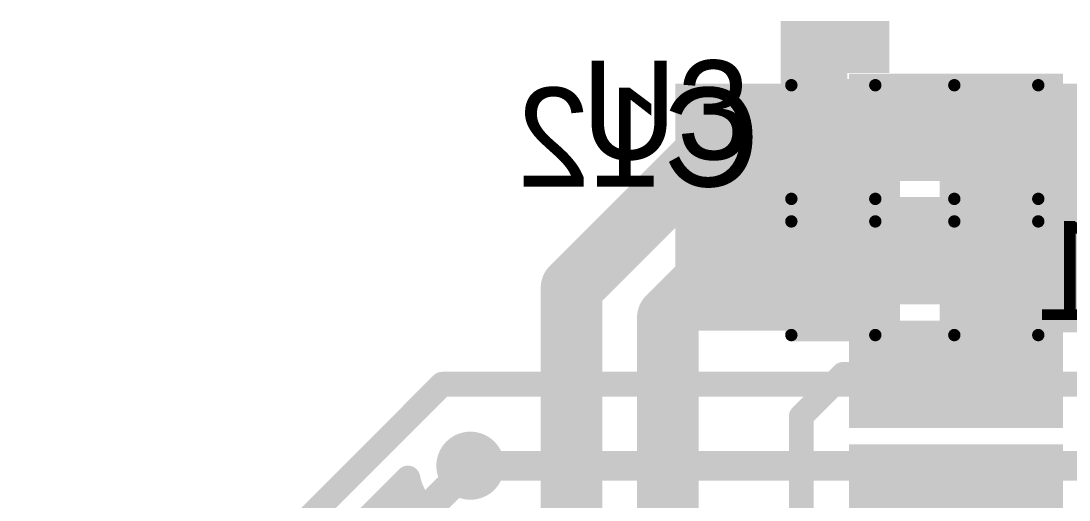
# Model space of a CAD drawing. Header units: millimetres. Extents: x 0.78 to 3.29, y 2.96 to 5.31.
# Drawn here: x 1.001 to 1.4255, y 4.6721 to 4.866 of the extents above; entities that cross this region are included whole.
import ezdxf

# ---------------------------------------------------------------- set-up
doc = ezdxf.new("R2010")
doc.units = ezdxf.units.MM
doc.header["$MEASUREMENT"] = 0
for name, color, linetype in [('BottomLayer', 5, 'Continuous'), ('BottomOverlay', 54, 'Continuous'), ('BottomPaste', 16, 'Continuous'), ('BottomSolder', 6, 'Continuous'), ('MultiLayer', 9, 'Continuous'), ('TopLayer', 1, 'Continuous'), ('TopOverlay', 2, 'Continuous'), ('TopPaste', 8, 'Continuous'), ('TopSolder', 216, 'Continuous'), ('ViaHoleLayer', 16, 'Continuous')]:
    doc.layers.add(name, color=color, linetype=linetype)

# ---------------------------------------------------------------- blocks, each defined once
blk = doc.blocks.new('C__0603_B_18')
at = {"layer": 'BottomLayer'}
for points in [[(-0.045, 0.0175), (-0.045, -0.0175), (-0.015, 0.0175), (-0.015, -0.0175)], [(0.015, 0.0175), (0.015, -0.0175), (0.045, 0.0175), (0.045, -0.0175)]]:
    blk.add_solid(points, dxfattribs=at)
at = {"layer": 'BottomOverlay', "const_width": 0.005}
for points in [[(-0.05, 0.023), (-0.05, -0.023)], [(-0.016, 0.023), (-0.05, 0.023)], [(0.05, 0.023), (0.016, 0.023)], [(0.05, 0.023), (0.05, -0.023)], [(-0.016, -0.023), (-0.05, -0.023)], [(0.05, -0.023), (0.016, -0.023)]]:
    blk.add_lwpolyline(points, dxfattribs=at)
at = {"layer": 'BottomOverlay', "const_width": 0.0025}
for points in [[(-0.05125, 0.023, 1), (-0.04875, 0.023, 1)], [(-0.05125, 0.023, 1), (-0.04875, 0.023, 1)], [(-0.01725, 0.023, 1), (-0.01475, 0.023, 1)], [(0.01475, 0.023, 1), (0.01725, 0.023, 1)], [(0.04875, 0.023, 1), (0.05125, 0.023, 1)], [(0.04875, 0.023, 1), (0.05125, 0.023, 1)], [(-0.05125, -0.023, 1), (-0.04875, -0.023, 1)], [(-0.05125, -0.023, 1), (-0.04875, -0.023, 1)], [(-0.01725, -0.023, 1), (-0.01475, -0.023, 1)], [(0.01475, -0.023, 1), (0.01725, -0.023, 1)], [(0.04875, -0.023, 1), (0.05125, -0.023, 1)], [(0.04875, -0.023, 1), (0.05125, -0.023, 1)]]:
    blk.add_lwpolyline(points, format="xyb", close=True, dxfattribs=at)
at = {"layer": 'BottomPaste'}
for points in [[(-0.045, 0.0175), (-0.045, -0.0175), (-0.015, 0.0175), (-0.015, -0.0175)], [(0.015, 0.0175), (0.015, -0.0175), (0.045, 0.0175), (0.045, -0.0175)]]:
    blk.add_solid(points, dxfattribs=at)
at = {"layer": 'BottomSolder'}
for points in [[(-0.049, 0.0215), (-0.049, -0.0215), (-0.011, 0.0215), (-0.011, -0.0215)], [(0.011, 0.0215), (0.011, -0.0215), (0.049, 0.0215), (0.049, -0.0215)]]:
    blk.add_solid(points, dxfattribs=at)
blk = doc.blocks.new('C__0603_B_19')
at = {"layer": 'BottomLayer'}
for points in [[(-0.045, 0.0175), (-0.045, -0.0175), (-0.015, 0.0175), (-0.015, -0.0175)], [(0.015, 0.0175), (0.015, -0.0175), (0.045, 0.0175), (0.045, -0.0175)]]:
    blk.add_solid(points, dxfattribs=at)
at = {"layer": 'BottomOverlay', "const_width": 0.005}
for points in [[(-0.05, 0.023), (-0.05, -0.023)], [(-0.016, 0.023), (-0.05, 0.023)], [(0.05, 0.023), (0.016, 0.023)], [(0.05, 0.023), (0.05, -0.023)], [(-0.016, -0.023), (-0.05, -0.023)], [(0.05, -0.023), (0.016, -0.023)]]:
    blk.add_lwpolyline(points, dxfattribs=at)
at = {"layer": 'BottomOverlay', "const_width": 0.0025}
for points in [[(-0.05125, 0.023, 1), (-0.04875, 0.023, 1)], [(-0.05125, 0.023, 1), (-0.04875, 0.023, 1)], [(-0.01725, 0.023, 1), (-0.01475, 0.023, 1)], [(0.01475, 0.023, 1), (0.01725, 0.023, 1)], [(0.04875, 0.023, 1), (0.05125, 0.023, 1)], [(0.04875, 0.023, 1), (0.05125, 0.023, 1)], [(-0.05125, -0.023, 1), (-0.04875, -0.023, 1)], [(-0.05125, -0.023, 1), (-0.04875, -0.023, 1)], [(-0.01725, -0.023, 1), (-0.01475, -0.023, 1)], [(0.01475, -0.023, 1), (0.01725, -0.023, 1)], [(0.04875, -0.023, 1), (0.05125, -0.023, 1)], [(0.04875, -0.023, 1), (0.05125, -0.023, 1)]]:
    blk.add_lwpolyline(points, format="xyb", close=True, dxfattribs=at)
at = {"layer": 'BottomPaste'}
for points in [[(-0.045, 0.0175), (-0.045, -0.0175), (-0.015, 0.0175), (-0.015, -0.0175)], [(0.015, 0.0175), (0.015, -0.0175), (0.045, 0.0175), (0.045, -0.0175)]]:
    blk.add_solid(points, dxfattribs=at)
at = {"layer": 'BottomSolder'}
for points in [[(-0.049, 0.0215), (-0.049, -0.0215), (-0.011, 0.0215), (-0.011, -0.0215)], [(0.011, 0.0215), (0.011, -0.0215), (0.049, 0.0215), (0.049, -0.0215)]]:
    blk.add_solid(points, dxfattribs=at)
blk = doc.blocks.new('ESP32_WROOM_32_70')
at = {"layer": 'TopLayer'}
for points in [[(-0.03937, -0.01772), (0.03937, -0.01772), (-0.03937, 0.01772), (0.03937, 0.01772)], [(-0.03937, -0.06772), (0.03937, -0.06772), (-0.03937, -0.03228), (0.03937, -0.03228)], [(-0.03937, -0.11772), (0.03937, -0.11772), (-0.03937, -0.08228), (0.03937, -0.08228)], [(-0.03937, -0.16772), (0.03937, -0.16772), (-0.03937, -0.13228), (0.03937, -0.13228)]]:
    blk.add_solid(points, dxfattribs=at)
at = {"layer": 'TopOverlay'}
for points in [[(-0.071, -0.023), (-0.044, -0.023), (-0.071, 0.043), (-0.044, 0.043)], [(-0.055, 0.022), (-0.027, 0.022), (-0.055, 0.043), (-0.027, 0.043)]]:
    blk.add_solid(points, dxfattribs=at)
at = {"layer": 'TopPaste'}
for points in [[(-0.03937, -0.01772), (0.03937, -0.01772), (-0.03937, 0.01772), (0.03937, 0.01772)], [(-0.03937, -0.06772), (0.03937, -0.06772), (-0.03937, -0.03228), (0.03937, -0.03228)], [(-0.03937, -0.11772), (0.03937, -0.11772), (-0.03937, -0.08228), (0.03937, -0.08228)], [(-0.03937, -0.16772), (0.03937, -0.16772), (-0.03937, -0.13228), (0.03937, -0.13228)]]:
    blk.add_solid(points, dxfattribs=at)
at = {"layer": 'TopSolder'}
for points in [[(-0.04337, -0.02172), (0.04337, -0.02172), (-0.04337, 0.02172), (0.04337, 0.02172)], [(-0.04337, -0.07172), (0.04337, -0.07172), (-0.04337, -0.02828), (0.04337, -0.02828)], [(-0.04337, -0.12172), (0.04337, -0.12172), (-0.04337, -0.07828), (0.04337, -0.07828)], [(-0.04337, -0.17172), (0.04337, -0.17172), (-0.04337, -0.12828), (0.04337, -0.12828)]]:
    blk.add_solid(points, dxfattribs=at)

msp = doc.modelspace()

# ---------------------------------------------------------------- linework, layer by layer
at = {"layer": 'BottomLayer'}
for points, const_width in [([(1.28314, 4.773, 1), (1.29692, 4.773, 1)], 0.01378), ([(1.16912, 4.719, 1), (1.17413, 4.719, 1)], 0.005), ([(1.16912, 4.719, 1), (1.17413, 4.719, 1)], 0.005), ([(1.17611, 4.686, 1), (1.18989, 4.686, 1)], 0.01378), ([(1.18, 4.686, 1), (1.186, 4.686, 1)], 0.006), ([(1.1552, 4.68104, 1), (1.1602, 4.68104, 1)], 0.005), ([(1.1552, 4.68104, 1), (1.1602, 4.68104, 1)], 0.005), ([(1.14911, 4.67495, 1), (1.15411, 4.67495, 1)], 0.005), ([(1.16027, 4.67002, 1), (1.16527, 4.67002, 1)], 0.005)]:
    msp.add_lwpolyline(points, format="xyb", close=True, dxfattribs=dict(at, const_width=const_width))
for points, const_width in [([(1.006, 4.55337), (1.17162, 4.719)], 0.01), ([(1.17162, 4.719), (1.75, 4.719)], 0.01), ([(1.183, 4.686), (1.5, 4.686)], 0.012), ([(1.023, 4.54633), (1.1577, 4.68104)], 0.01), ([(1.15161, 4.67495), (1.16284, 4.66372)], 0.01), ([(1.023, 4.53025), (1.16277, 4.67002)], 0.01)]:
    msp.add_lwpolyline(points, dxfattribs=dict(at, const_width=const_width))
at = {"layer": 'BottomLayer', "const_width": 0.01}
msp.add_lwpolyline([(1.16556, 4.66702, -0.159846), (1.1577, 4.68104)], format="xyb", dxfattribs=at)
at = {"layer": 'BottomLayer'}
for points in [[(1.266, 4.7406), (1.357, 4.7406), (1.266, 4.8406), (1.357, 4.8406)], [(1.373, 4.74), (1.464, 4.74), (1.373, 4.8406), (1.464, 4.8406)]]:
    msp.add_solid(points, dxfattribs=at)
at = {"layer": 'MultiLayer', "const_width": 0.01378}
for points in [[(1.28314, 4.773, 1), (1.29692, 4.773, 1)], [(1.17611, 4.686, 1), (1.18989, 4.686, 1)]]:
    msp.add_lwpolyline(points, format="xyb", close=True, dxfattribs=at)
at = {"layer": 'TopLayer'}
for points, const_width in [([(1.224, 4.758), (1.289, 4.823)], 0.025), ([(1.289, 4.823), (1.37971, 4.823)], 0.025), ([(1.37971, 4.823), (1.444, 4.823)], 0.025), ([(1.263, 4.74597), (1.29003, 4.773)], 0.025), ([(1.29003, 4.773), (1.37971, 4.773)], 0.025), ([(1.224, 4.511), (1.224, 4.758)], 0.025), ([(1.263, 4.578), (1.263, 4.74597)], 0.025), ([(1.317, 4.706), (1.334, 4.723)], 0.01), ([(1.334, 4.723), (1.37971, 4.723)], 0.01), ([(1.317, 4.601), (1.317, 4.706)], 0.01), ([(1.038, 4.541), (1.183, 4.686)], 0.012)]:
    msp.add_lwpolyline(points, dxfattribs=dict(at, const_width=const_width))
for points, const_width in [([(1.28275, 4.823, 1), (1.29525, 4.823, 1)], 0.0125), ([(1.28275, 4.823, 1), (1.29525, 4.823, 1)], 0.0125), ([(1.37346, 4.823, 1), (1.38596, 4.823, 1)], 0.0125), ([(1.37346, 4.823, 1), (1.38596, 4.823, 1)], 0.0125), ([(1.28314, 4.773, 1), (1.29692, 4.773, 1)], 0.01378), ([(1.28378, 4.773, 1), (1.29628, 4.773, 1)], 0.0125), ([(1.28378, 4.773, 1), (1.29628, 4.773, 1)], 0.0125), ([(1.37346, 4.773, 1), (1.38596, 4.773, 1)], 0.0125), ([(1.21775, 4.758, 1), (1.23025, 4.758, 1)], 0.0125), ([(1.21775, 4.758, 1), (1.23025, 4.758, 1)], 0.0125), ([(1.25675, 4.74597, 1), (1.26925, 4.74597, 1)], 0.0125), ([(1.25675, 4.74597, 1), (1.26925, 4.74597, 1)], 0.0125), ([(1.3315, 4.723, 1), (1.3365, 4.723, 1)], 0.005), ([(1.3315, 4.723, 1), (1.3365, 4.723, 1)], 0.005), ([(1.37721, 4.723, 1), (1.38221, 4.723, 1)], 0.005), ([(1.3145, 4.706, 1), (1.3195, 4.706, 1)], 0.005), ([(1.3145, 4.706, 1), (1.3195, 4.706, 1)], 0.005), ([(1.17611, 4.686, 1), (1.18989, 4.686, 1)], 0.01378), ([(1.18, 4.686, 1), (1.186, 4.686, 1)], 0.006)]:
    msp.add_lwpolyline(points, format="xyb", close=True, dxfattribs=dict(at, const_width=const_width))
at = {"layer": 'ViaHoleLayer', "const_width": 0.00591}
for points in [[(1.28708, 4.773, 1), (1.29299, 4.773, 1)], [(1.18005, 4.686, 1), (1.18595, 4.686, 1)]]:
    msp.add_lwpolyline(points, format="xyb", close=True, dxfattribs=at)

# ---------------------------------------------------------------- block references
for name, p, rotation in [('ESP32_WROOM_32_70', (1.37971, 4.823), 360), ('C__0603_B_19', (1.363, 4.817), 180), ('C__0603_B_18', (1.363, 4.76188), 180)]:
    msp.add_blockref(name, p, dxfattribs=dict(rotation=rotation))

# ---------------------------------------------------------------- texts
at = {"layer": 'BottomOverlay', "text_generation_flag": 2}
for s, p in [('C12', (1.3, 4.799)), ('C11', (1.51, 4.745))]:
    msp.add_text(s, height=0.04, dxfattribs=at).set_placement(p)
at = {"layer": 'TopOverlay'}
msp.add_text('U3', height=0.04, dxfattribs=at).set_placement((1.228, 4.81))

doc.saveas('drawing.dxf')
